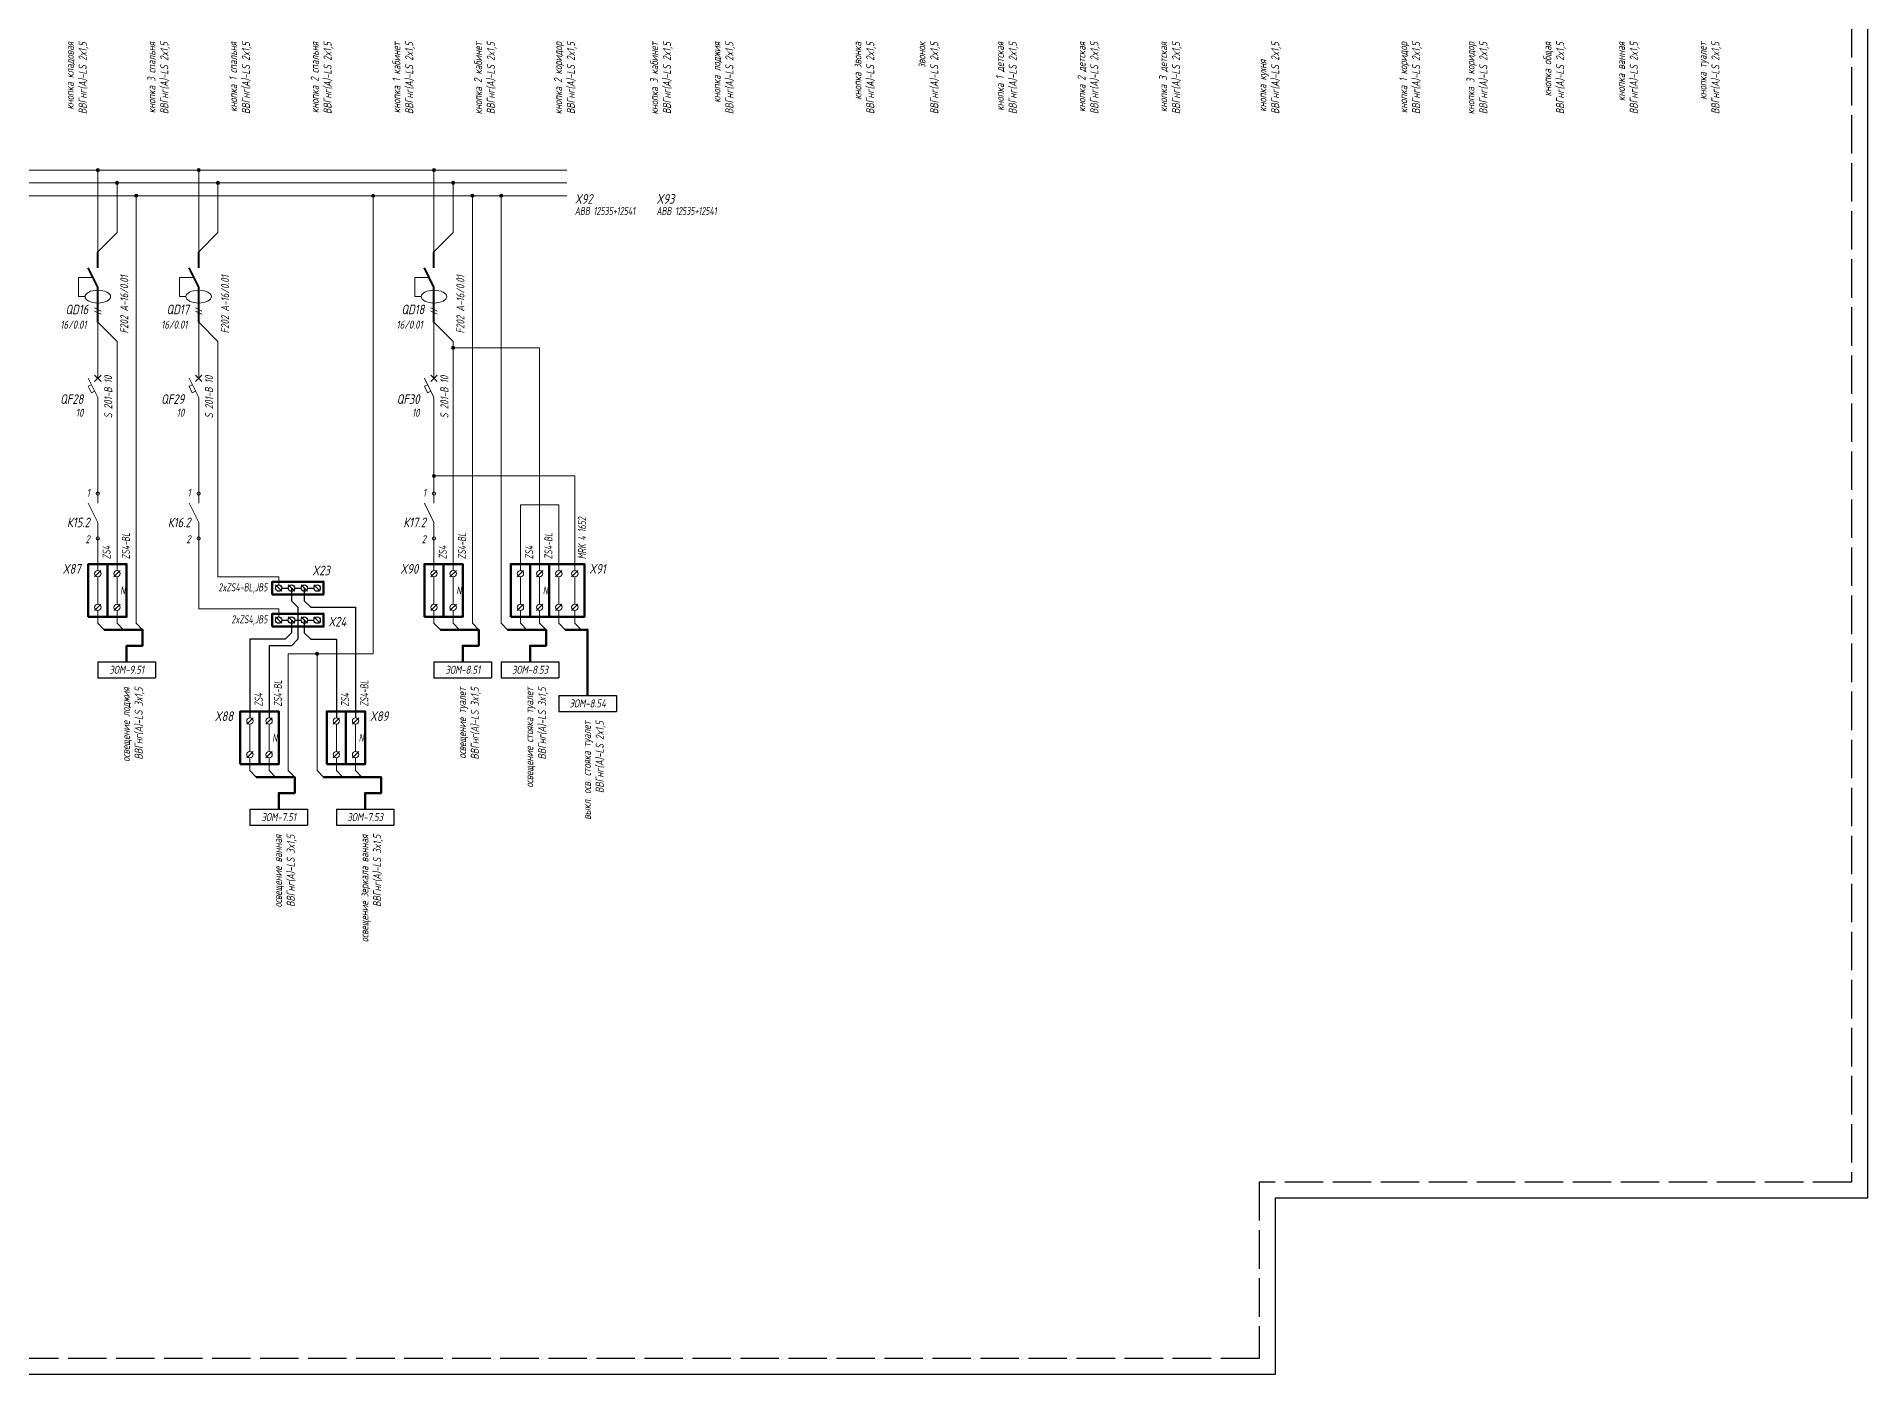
# Model space of a CAD drawing. Header units: millimetres. Extents: x 3205 to 4825, y 663 to 1681.
# Drawn here: x 4253 to 4825, y 663 to 1081 of the extents above; entities that cross this region are included whole.
import ezdxf
from ezdxf.enums import TextEntityAlignment as Align

# ---------------------------------------------------------------- set-up
doc = ezdxf.new("R2010")
doc.units = ezdxf.units.MM
doc.linetypes.add('ACAD_ISO02W100', pattern=[15, 12, -3])
doc.layers.add('noprint', color=2, linetype='Continuous', plot=False)
doc.styles.add('ГОСТ-ISOCPEUR', font='isocpeui.ttf', dxfattribs={"width": 0.8})

# ---------------------------------------------------------------- blocks, each defined once
blk = doc.blocks.new('*T54')
at = {"color": 0, "lineweight": -2}
for p, q in [((0, 0), (18, 0)), ((0, 0), (0, -5)), ((18, 0), (18, -5)), ((0, -5), (18, -5))]:
    blk.add_line(p, q, dxfattribs=at)
at = {"color": 0, "insert": (9, -2.5), "char_height": 2.5, "width": 17, "attachment_point": 5, "style": 'ГОСТ-ISOCPEUR'}
blk.add_mtext('{ЭОМ-7.51}', dxfattribs=at)
blk = doc.blocks.new('*T55')
at = {"color": 0, "linetype": 'ByBlock', "lineweight": -2, "transparency": 16777216}
for p, q in [((0, 0), (18, 0)), ((0, 0), (0, -5)), ((18, 0), (18, -5)), ((0, -5), (18, -5))]:
    blk.add_line(p, q, dxfattribs=at)
at = {"color": 0, "transparency": 16777216, "insert": (9, -2.5), "char_height": 2.5, "width": 17, "attachment_point": 5, "style": 'ГОСТ-ISOCPEUR'}
blk.add_mtext('ЭОМ-7.53', dxfattribs=at)
blk = doc.blocks.new('*T56')
at = {"color": 0, "lineweight": -2}
for p, q in [((0, 0), (18, 0)), ((0, 0), (0, -5)), ((18, 0), (18, -5)), ((0, -5), (18, -5))]:
    blk.add_line(p, q, dxfattribs=at)
at = {"color": 0, "insert": (9, -2.5), "char_height": 2.5, "width": 17, "attachment_point": 5, "style": 'ГОСТ-ISOCPEUR'}
blk.add_mtext('{ЭОМ-8.54}', dxfattribs=at)
blk = doc.blocks.new('*T57')
at = {"color": 0, "lineweight": -2}
for p, q in [((0, 0), (18, 0)), ((0, 0), (0, -5)), ((18, 0), (18, -5)), ((0, -5), (18, -5))]:
    blk.add_line(p, q, dxfattribs=at)
at = {"color": 0, "insert": (9, -2.5), "char_height": 2.5, "width": 17, "attachment_point": 5, "style": 'ГОСТ-ISOCPEUR'}
blk.add_mtext('{ЭОМ-9.51}', dxfattribs=at)
blk = doc.blocks.new('клемма проходная 2хур.')
at = {"color": 0, "lineweight": 13}
for p, q in [((2, 12.5), (3.98, 14.48)), ((3, 12.5), (3, 4)), ((7, 12.5), (8.98, 14.48)), ((8, 12.5), (8, 4)), ((2, 2), (3.98, 3.98)), ((7, 2), (8.98, 3.98))]:
    blk.add_line(p, q, dxfattribs=at)
at = {"color": 0, "lineweight": 70}
blk.add_lwpolyline([(0, 0), (0, 16.5), (11, 16.5), (11, 0)], close=True, dxfattribs=at)
at = {"color": 0, "lineweight": 13}
for centre in [(3, 13.5), (8, 13.5), (3, 3), (8, 3)]:
    blk.add_circle(centre, 1, dxfattribs=at)
blk = doc.blocks.new('*T63')
at = {"color": 0, "lineweight": -2}
for p, q in [((0, 0), (18, 0)), ((0, 0), (0, -5)), ((18, 0), (18, -5)), ((0, -5), (18, -5))]:
    blk.add_line(p, q, dxfattribs=at)
at = {"color": 0, "insert": (9, -2.5), "char_height": 2.5, "width": 17, "attachment_point": 5, "style": 'ГОСТ-ISOCPEUR'}
blk.add_mtext('{ЭОМ-8.51}', dxfattribs=at)
blk = doc.blocks.new('*T64')
at = {"color": 0, "lineweight": -2}
for p, q in [((0, 0), (18, 0)), ((0, 0), (0, -5)), ((18, 0), (18, -5)), ((0, -5), (18, -5))]:
    blk.add_line(p, q, dxfattribs=at)
at = {"color": 0, "insert": (9, -2.5), "char_height": 2.5, "width": 17, "attachment_point": 5, "style": 'ГОСТ-ISOCPEUR'}
blk.add_mtext('{ЭОМ-8.53}', dxfattribs=at)
blk = doc.blocks.new('клемма проходная')
at = {"color": 0, "lineweight": 13}
for p, q in [((2, 12.5), (3.98, 14.48)), ((3, 12.5), (3, 4)), ((2, 2), (3.98, 3.98))]:
    blk.add_line(p, q, dxfattribs=at)
at = {"color": 0, "lineweight": 70}
blk.add_lwpolyline([(0, 0), (0, 16.5), (6, 16.5), (6, 0)], close=True, dxfattribs=at)
at = {"color": 0, "lineweight": 13}
for centre in [(3, 13.5), (3, 3)]:
    blk.add_circle(centre, 1, dxfattribs=at)
blk = doc.blocks.new('клемма проходная N')
at = {"color": 0, "lineweight": 13}
for p, q in [((2, 12.5), (3.98, 14.48)), ((3, 12.5), (3, 4)), ((2, 2), (3.98, 3.98))]:
    blk.add_line(p, q, dxfattribs=at)
at = {"color": 0, "lineweight": 70}
blk.add_lwpolyline([(0, 0), (0, 16.5), (6, 16.5), (6, 0)], close=True, dxfattribs=at)
at = {"color": 0, "lineweight": 13}
for centre in [(3, 13.5), (3, 3)]:
    blk.add_circle(centre, 1, dxfattribs=at)
at = {"lineweight": 13, "style": 'ГОСТ-ISOCPEUR', "width": 0.6}
blk.add_text('N', height=2.5, dxfattribs=at).set_placement((4, 7))
blk = doc.blocks.new('УЗО двухполюсное')
at = {"lineweight": 40}
for p, q in [((0, 17), (0, 22)), ((0, 11), (-3, 17)), ((0, 0), (0, 11))]:
    blk.add_line(p, q, dxfattribs=at)
at = {"lineweight": 13}
for p, q in [((-1, 4.5), (1, 3.5)), ((-1, 3.5), (1, 2.5))]:
    blk.add_line(p, q, dxfattribs=at)
blk.add_lwpolyline([(-4, 8), (-6, 8), (-6, 14), (-1.5, 14)], dxfattribs=at)
blk.add_ellipse((0, 8), major_axis=(-4, 0), ratio=0.5, dxfattribs=at)
blk = doc.blocks.new('автомат однополюс')
at = {"lineweight": 13}
for p, q in [((-1, 12), (1, 10)), ((1, 12), (-1, 10)), ((0, 11), (0, 16)), ((0, 5), (-3, 11)), ((-3, 8.5), (-2, 9)), ((-3, 8.5), (-2, 6.5)), ((-2, 6.5), (-1, 7)), ((0, -1), (0, 5))]:
    blk.add_line(p, q, dxfattribs=at)
blk = doc.blocks.new('клемма на 4')
for p, q in [((3, 27), (1, 25)), ((3, 23), (1, 21)), ((2, 25), (2, 23)), ((3, 19), (1, 17)), ((2, 21), (2, 19)), ((3, 15), (1, 13)), ((2, 17), (2, 15))]:
    blk.add_line(p, q)
at = {"lineweight": 70}
blk.add_lwpolyline([(0, 28), (4, 28), (4, 12), (0, 12)], close=True, dxfattribs=at)
for centre in [(2, 26), (2, 22), (2, 18), (2, 14)]:
    blk.add_circle(centre, 1)

msp = doc.modelspace()

# ---------------------------------------------------------------- hatches: boundary and pattern name
at = {"lineweight": 13}
h = msp.add_hatch(color=256, dxfattribs=at)
edge = h.paths.add_edge_path()
edge.add_arc((4272, 1039), 0.5, 0, 360)
h = msp.add_hatch(color=256, dxfattribs=at)
edge = h.paths.add_edge_path()
edge.add_arc((4278, 1035), 0.5, 0, 360)
h = msp.add_hatch(color=256, dxfattribs=at)
edge = h.paths.add_edge_path()
edge.add_arc((4303.5, 1039), 0.5, 0, 360)
h = msp.add_hatch(color=256, dxfattribs=at)
edge = h.paths.add_edge_path()
edge.add_arc((4309.5, 1035), 0.5, 0, 360)
h = msp.add_hatch(color=256, dxfattribs=at)
edge = h.paths.add_edge_path()
edge.add_arc((4377, 1039), 0.5, 0, 360)
h = msp.add_hatch(color=256, dxfattribs=at)
edge = h.paths.add_edge_path()
edge.add_arc((4383, 1035), 0.5, 0, 360)
h = msp.add_hatch(color=256, dxfattribs=at)
edge = h.paths.add_edge_path()
edge.add_arc((4284, 1031), 0.5, 0, 360)
h = msp.add_hatch(color=256, dxfattribs=at)
edge = h.paths.add_edge_path()
edge.add_arc((4358, 1031), 0.5, 0, 360)
h = msp.add_hatch(color=256, dxfattribs=at)
edge = h.paths.add_edge_path()
edge.add_arc((4389, 1031), 0.5, 0, 360)
h = msp.add_hatch(color=256, dxfattribs=at)
edge = h.paths.add_edge_path()
edge.add_arc((4398, 1031), 0.5, 0, 360)
h = msp.add_hatch(color=256, dxfattribs=at)
edge = h.paths.add_edge_path()
edge.add_arc((4383, 983.5), 0.5, 0, 360)
h = msp.add_hatch(color=256, dxfattribs=at)
edge = h.paths.add_edge_path()
edge.add_arc((4377, 943.5), 0.5, 0, 360)
h = msp.add_hatch(color=256, dxfattribs=at)
edge = h.paths.add_edge_path()
edge.add_arc((4340.5, 888), 0.5, 0, 360)

# ---------------------------------------------------------------- linework, layer by layer
for p, q in [((3709, 1039), (4418.5, 1039)), ((3709, 1035), (4418.5, 1035)), ((3709, 1031), (4418.5, 1031)), ((4358, 888), (4358, 1031)), ((4272, 962), (4272, 935)), ((4303.5, 962), (4303.5, 935)), ((4377, 962), (4377, 935)), ((4272, 929), (4269, 935)), ((4303.5, 929), (4300.5, 935)), ((4377, 929), (4374, 935)), ((4272, 929), (4272, 914)), ((4303.5, 929), (4303.5, 914)), ((4377, 929), (4377, 914)), ((4331.5, 888), (4358, 888))]:
    msp.add_line(p, q, dxfattribs=at)
for points in [[(4272, 1013.5), (4272, 1039)], [(4303.5, 1013.5), (4303.5, 1039)], [(4377, 1013.5), (4377, 1039)], [(4272, 1013.5), (4278, 1019.5), (4278, 1035)], [(4284, 1031), (4284, 897.5), (4286, 895.5)], [(4303.5, 1013.5), (4309.5, 1019.5), (4309.5, 1035)], [(4377, 1013.5), (4383, 1019.5), (4383, 1035)], [(4389, 1031), (4389, 897.5), (4391, 895.5)], [(4398, 1031), (4398, 897.5), (4400, 895.5)], [(4272, 991.5), (4272, 979)], [(4272, 991.5), (4278, 985.5), (4278, 914)], [(4303.5, 991.5), (4303.5, 979)], [(4303.5, 991.5), (4309.5, 985.5), (4309.5, 912), (4328.5, 912), (4328.5, 909.5)], [(4377, 991.5), (4377, 979)], [(4377, 991.5), (4383, 985.5), (4383, 914)], [(4410, 914), (4410, 983.5), (4383, 983.5)], [(4421, 914), (4421, 943.5), (4377, 943.5)], [(4416, 914), (4416, 934.5), (4404, 934.5), (4404, 914)], [(4328.5, 899.5), (4328.5, 902), (4303.5, 902), (4303.5, 914)], [(4272, 901.5), (4272, 897.5), (4274, 895.5)], [(4278, 901.5), (4278, 897.5), (4280, 895.5)], [(4377, 901.5), (4377, 897.5), (4379, 895.5)], [(4383, 901.5), (4383, 897.5), (4385, 895.5)], [(4404, 901.5), (4404, 897.5), (4406, 895.5)], [(4410, 901.5), (4410, 897.5), (4412, 895.5)], [(4416, 901.5), (4416, 897.5), (4418, 895.5)], [(4421, 901.5), (4421, 897.5), (4423, 895.5)], [(4331.5, 888), (4331.5, 851.5), (4333.5, 849.5)], [(4319.5, 855.5), (4319.5, 851.5), (4321.5, 849.5)], [(4325.5, 855.5), (4325.5, 851.5), (4327.5, 849.5)], [(4346.5, 855.5), (4346.5, 851.5), (4348.5, 849.5)], [(4352.5, 855.5), (4352.5, 851.5), (4354.5, 849.5)]]:
    msp.add_lwpolyline(points, dxfattribs=at)
for points in [[(4332.5, 908.5), (4332.5, 904.5), (4334.5, 902.5), (4334.5, 892.5), (4332.5, 890.5), (4325.5, 890.5), (4325.5, 868)], [(4336.5, 908.5), (4336.5, 904.5), (4338.5, 902.5), (4352.5, 902.5), (4352.5, 868)], [(4332.5, 898.5), (4332.5, 894.5), (4330.5, 892.5), (4319.5, 892.5), (4319.5, 868)], [(4336.5, 898.5), (4336.5, 894.5), (4338.5, 892.5), (4346.5, 892.5), (4346.5, 868)]]:
    msp.add_lwpolyline(points)
at = {"lineweight": 50, "flags": 128}
for points in [[(4274, 895.5), (4286, 895.5), (4286, 890.5), (4281, 890.5), (4281, 885.5)], [(4379, 895.5), (4391, 895.5), (4391, 890.5), (4386, 890.5), (4386, 885.5)], [(4400, 895.5), (4412, 895.5), (4412, 890.5), (4407, 890.5), (4407, 885.5)], [(4418, 895.5), (4425, 895.5), (4425, 875)], [(4321.5, 849.5), (4333.5, 849.5), (4333.5, 844.5), (4328.5, 844.5), (4328.5, 839.5)], [(4342.5, 849.5), (4360.5, 849.5), (4360.5, 844.5), (4355.5, 844.5), (4355.5, 839.5)]]:
    msp.add_lwpolyline(points, dxfattribs=at)
at = {"lineweight": 13, "flags": 128}
msp.add_lwpolyline([(4342.5, 849.5), (4340.5, 851.5), (4340.5, 888)], dxfattribs=at)
at = {"lineweight": 13}
for centre in [(4272, 1039), (4278, 1035), (4303.5, 1039), (4309.5, 1035), (4377, 1039), (4383, 1035), (4284, 1031), (4358, 1031), (4389, 1031), (4398, 1031), (4383, 983.5), (4377, 943.5), (4272, 938), (4303.5, 938), (4377, 938), (4272, 924), (4303.5, 924), (4377, 924), (4340.5, 888)]:
    msp.add_circle(centre, 0.5, dxfattribs=at)
at = {"layer": 'noprint'}
msp.add_lwpolyline([(3698, 1473.16), (4814.72, 1473.16), (4814.72, 1466.16), (4824.72, 1466.16), (4824.72, 718), (4639.72, 718), (4639.72, 663), (3698, 663)], close=True, dxfattribs=at)
at = {"layer": 'noprint', "linetype": 'ACAD_ISO02W100'}
msp.add_lwpolyline([(3703, 1468.16), (4809.72, 1468.16), (4809.72, 1461.16), (4819.72, 1461.16), (4819.72, 723), (4634.72, 723), (4634.72, 668), (3703, 668)], close=True, dxfattribs=at)

# ---------------------------------------------------------------- block references
for name, p in [('УЗО двухполюсное', (4272, 991.5)), ('УЗО двухполюсное', (4303.5, 991.5)), ('УЗО двухполюсное', (4377, 991.5)), ('автомат однополюс', (4272, 963)), ('автомат однополюс', (4303.5, 963)), ('автомат однополюс', (4377, 963)), ('клемма проходная', (4269, 899.5)), ('клемма проходная N', (4275, 899.5)), ('клемма проходная', (4374, 899.5)), ('клемма проходная N', (4380, 899.5)), ('клемма проходная', (4401, 899.5)), ('клемма проходная N', (4407, 899.5)), ('клемма проходная 2хур.', (4413, 899.5)), ('*T57', (4272, 885.5)), ('*T63', (4377, 885.5)), ('*T64', (4398, 885.5)), ('*T56', (4416, 875)), ('клемма проходная', (4316.5, 853.5)), ('клемма проходная N', (4322.5, 853.5)), ('клемма проходная', (4343.5, 853.5)), ('клемма проходная N', (4349.5, 853.5)), ('*T54', (4319.5, 839.5)), ('*T55', (4346.5, 839.5))]:
    msp.add_blockref(name, p)
at = {"rotation": 90}
for p in [(4354.5, 906.5), (4354.5, 896.5)]:
    msp.add_blockref('клемма на 4', p, dxfattribs=at)

# ---------------------------------------------------------------- texts
at = {"lineweight": 13, "style": 'ГОСТ-ISOCPEUR', "width": 0.8}
for s, p in [('кнопка кладовая', (4264.5, 1079)), ('ВВГнг(А)-LS 2x1,5', (4268.5, 1079)), ('кнопка 3 спальня', (4290, 1079)), ('ВВГнг(А)-LS 2x1,5', (4294, 1079)), ('кнопка 1 спальня', (4315.5, 1079)), ('ВВГнг(А)-LS 2x1,5', (4319.5, 1079)), ('кнопка 2 спальня', (4341, 1079)), ('ВВГнг(А)-LS 2x1,5', (4345, 1079)), ('кнопка 1 кабинет', (4366.5, 1079)), ('ВВГнг(А)-LS 2x1,5', (4370.5, 1079)), ('кнопка 2 кабинет', (4392, 1079)), ('ВВГнг(А)-LS 2x1,5', (4396, 1079)), ('кнопка 2 коридор', (4417, 1079)), ('ВВГнг(А)-LS 2x1,5', (4421, 1079)), ('кнопка 3 кабинет', (4447, 1079)), ('ВВГнг(А)-LS 2x1,5', (4451, 1079)), ('кнопка лоджия', (4466.5, 1079)), ('ВВГнг(А)-LS 2x1,5', (4470.5, 1079)), ('кнопка звонка', (4510.5, 1079)), ('ВВГнг(А)-LS 2x1,5', (4514.5, 1079)), ('звонок', (4530.5, 1079)), ('ВВГнг(А)-LS 2x1,5', (4534.5, 1079)), ('кнопка 1 детская', (4555, 1079)), ('ВВГнг(А)-LS 2x1,5', (4559, 1079)), ('кнопка 2 детская', (4580.5, 1079)), ('ВВГнг(А)-LS 2x1,5', (4584.5, 1079)), ('кнопка 3 детская', (4606, 1079)), ('ВВГнг(А)-LS 2x1,5', (4610, 1079)), ('ВВГнг(А)-LS 2x1,5', (4641, 1079)), ('кнопка 1 коридор', (4681, 1079)), ('ВВГнг(А)-LS 2x1,5', (4685, 1079)), ('кнопка 3 коридор', (4702, 1079)), ('ВВГнг(А)-LS 2x1,5', (4706, 1079)), ('кнопка общая', (4726, 1079)), ('ВВГнг(А)-LS 2x1,5', (4730, 1079)), ('кнопка ванная', (4749, 1079)), ('ВВГнг(А)-LS 2x1,5', (4753, 1079)), ('кнопка туалет', (4774.5, 1079)), ('ВВГнг(А)-LS 2x1,5', (4778.5, 1079)), ('кнопка кухня', (4637, 1073.5)), ('освещение лоджия', (4282, 877.5)), ('ВВГнг(А)-LS 3x1,5', (4286, 877.5)), ('освещение туалет', (4387, 877.5)), ('ВВГнг(А)-LS 3x1,5', (4391, 877.5)), ('освещение стояка туалет', (4408, 877.5)), ('ВВГнг(А)-LS 3x1,5', (4412, 877.5)), ('выкл. осв. стояка туалет', (4426, 867)), ('ВВГнг(А)-LS 2x1,5', (4430, 867)), ('освещение ванная', (4329.5, 831.5)), ('ВВГнг(А)-LS 3x1,5', (4333.5, 831.5)), ('освещение зеркала ванная', (4356.5, 831.5)), ('ВВГнг(А)-LS 3x1,5', (4360.5, 831.5))]:
    msp.add_text(s, height=2.5, rotation=90, dxfattribs=at).set_placement(p, align=Align.RIGHT)
at = {"style": 'ГОСТ-ISOCPEUR'}
for s, height, width, p in [('X92', 3, 0.8, (4421, 1028.5)), ('X93', 3, 0.8, (4446.5, 1028.5)), ('ABB 12535+12541', 2.5, 0.6, (4421, 1025)), ('ABB 12535+12541', 2.5, 0.6, (4446.5, 1025)), ('X87', 3, 0.8, (4261, 913)), ('X23', 3, 0.8, (4339, 912.5)), ('X90', 3, 0.8, (4366.5, 913)), ('X91', 3, 0.8, (4425.5, 913)), ('X24', 3, 0.8, (4344, 896.5)), ('X88', 3, 0.8, (4308.5, 867)), ('X89', 3, 0.8, (4357, 867))]:
    msp.add_text(s, height=height, dxfattribs=dict(at, width=width)).set_placement(p)
for s, width, p in [('F202 A-16/0.01', 0.8, (4281.5, 988)), ('F202 A-16/0.01', 0.8, (4313, 988)), ('F202 A-16/0.01', 0.8, (4386.5, 988)), ('S 201-B 10', 0.8, (4276.5, 961.5)), ('S 201-B 10', 0.8, (4308, 961.5)), ('S 201-B 10', 0.8, (4381.5, 961.5)), ('MRK 4 1652', 0.6, (4424.5, 917.5)), ('ZS4', 0.6, (4276, 917.5)), ('ZS4-BL', 0.6, (4282, 917.5)), ('ZS4', 0.6, (4381, 917.5)), ('ZS4-BL', 0.6, (4387, 917.5)), ('ZS4', 0.6, (4408, 917.5)), ('ZS4-BL', 0.6, (4414, 917.5)), ('ZS4', 0.6, (4323.5, 871.5)), ('ZS4-BL', 0.6, (4329.5, 871.5)), ('ZS4', 0.6, (4350.5, 871.5)), ('ZS4-BL', 0.6, (4356.5, 871.5))]:
    msp.add_text(s, height=2.5, rotation=90, dxfattribs=dict(at, width=width)).set_placement(p)
for s, height, width, p in [('QD16', 3, 0.8, (4269, 994)), ('QD17', 3, 0.8, (4300.5, 994)), ('QD18', 3, 0.8, (4374, 994)), ('16/0.01', 2.5, 0.8, (4268.5, 989.5)), ('16/0.01', 2.5, 0.8, (4300, 989.5)), ('16/0.01', 2.5, 0.8, (4373.5, 989.5)), ('QF28', 3, 0.8, (4267.5, 966)), ('QF29', 3, 0.8, (4299, 966)), ('QF30', 3, 0.8, (4372.5, 966)), ('10', 2.5, 0.8, (4267.5, 962)), ('10', 2.5, 0.8, (4299, 962)), ('10', 2.5, 0.8, (4372.5, 962)), ('1', 2.5, 0.8, (4269.5, 937)), ('1', 2.5, 0.8, (4301, 937)), ('1', 2.5, 0.8, (4374.5, 937)), ('К15.2', 3, 0.8, (4269.5, 927.5)), ('К16.2', 3, 0.8, (4301, 927.5)), ('К17.2', 3, 0.8, (4374.5, 927.5)), ('2', 2.5, 0.8, (4269.5, 922.5)), ('2', 2.5, 0.8, (4301, 922.5)), ('2', 2.5, 0.8, (4374.5, 922.5)), ('2xZS4-BL,JB5', 2.5, 0.6, (4325, 907.5)), ('2xZS4,JB5', 2.5, 0.6, (4325, 897.5))]:
    msp.add_text(s, height=height, dxfattribs=dict(at, width=width)).set_placement(p, align=Align.RIGHT)

doc.saveas('drawing.dxf')
